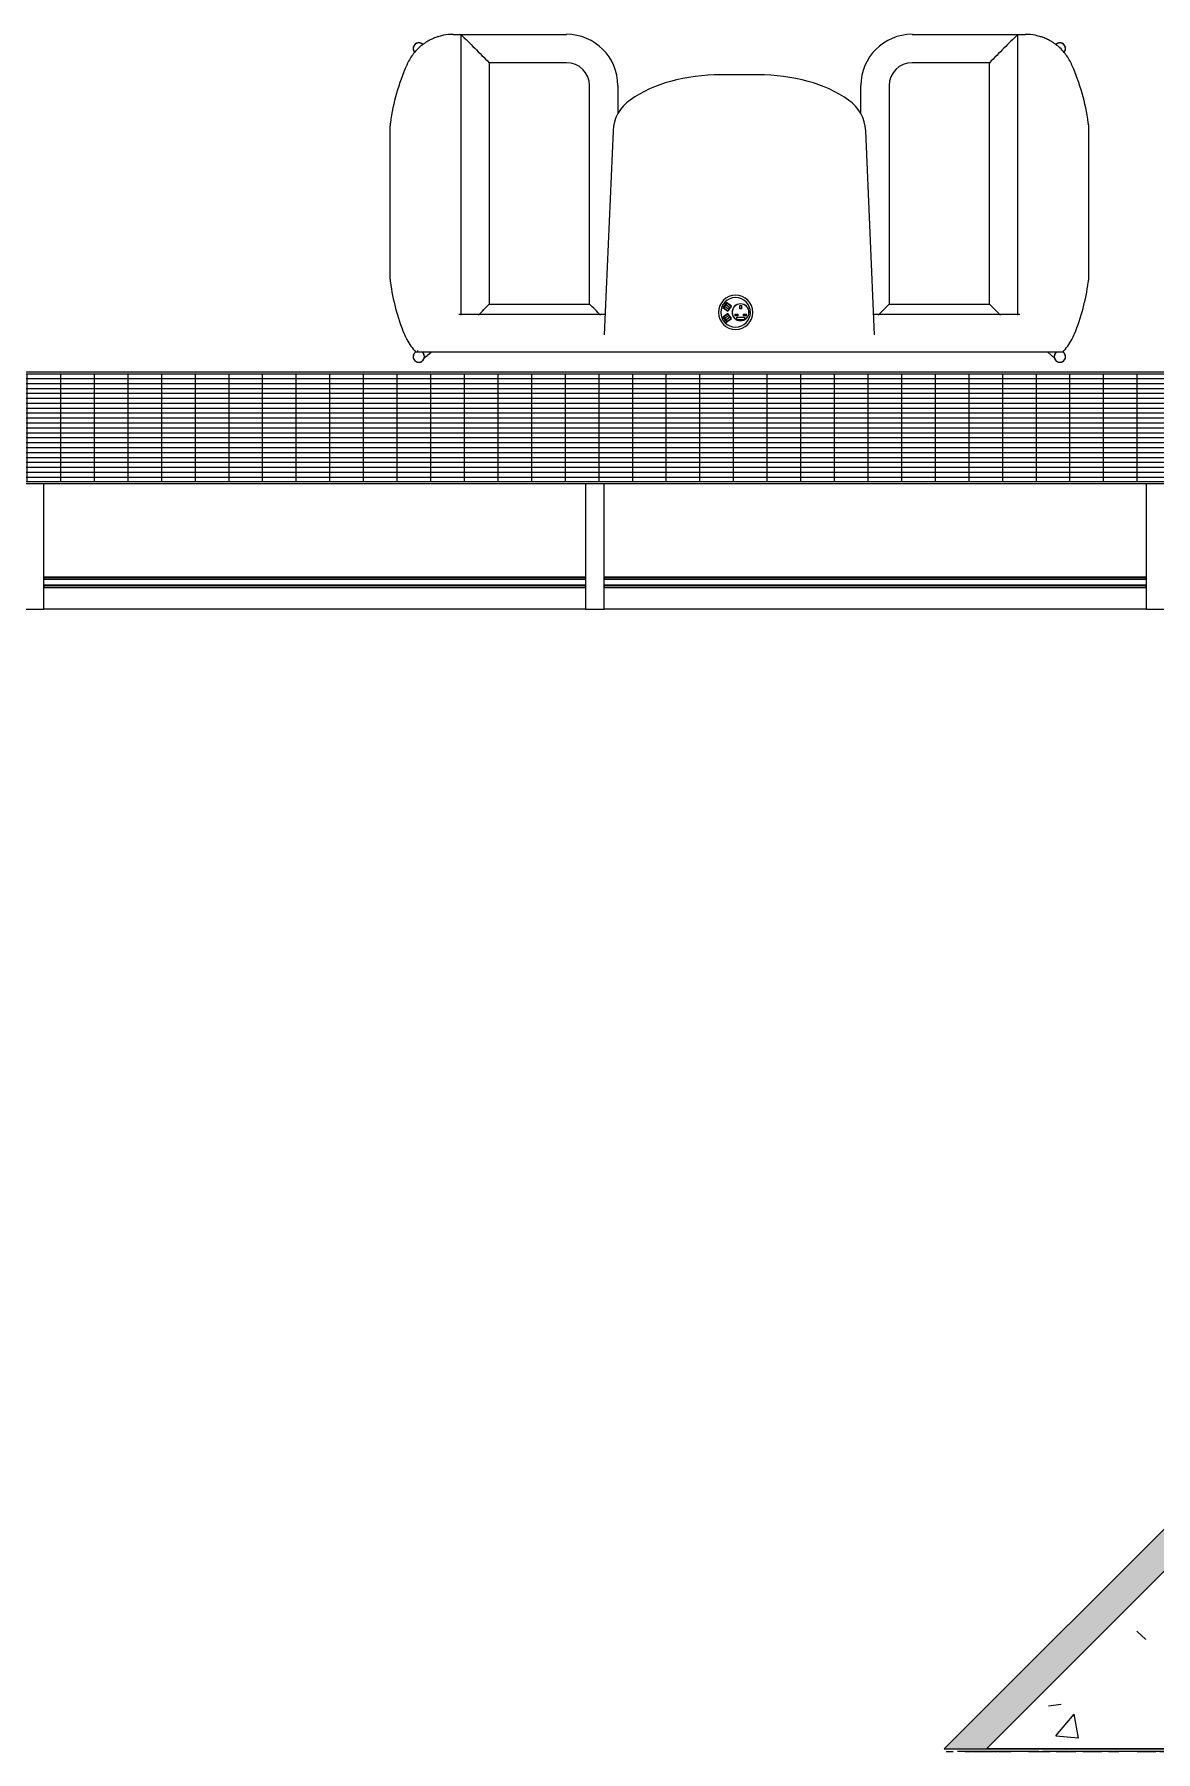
# Model space of a CAD drawing. Header units: millimetres. Extents: x 90978 to 295199, y -4084 to 97293.
# Drawn here: x 205051 to 208051, y 9016 to 13611 of the extents above; entities that cross this region are included whole.
import ezdxf

# ---------------------------------------------------------------- set-up
doc = ezdxf.new("R2010")
doc.units = ezdxf.units.MM
doc.header["$MEASUREMENT"] = 0
for name, color, linetype, lineweight in [('CSM-STL-XX-ZZ-M3-A-XXXX-00001_detached _19_04_21__rvt-1-Level 0$0$A-GENM', 7, 'CONTINUOUS', 9), ('CSM-STL-XX-ZZ-M3-A-XXXX-00001_detached _19_04_21__rvt-1-Level 0$0$A-GLAZ-CURT', 7, 'CONTINUOUS', 9), ('CSM-STL-XX-ZZ-M3-A-XXXX-00001_detached _19_04_21__rvt-1-Level 0$0$A-GLAZ-CWMG', 7, 'CONTINUOUS', 9), ('G-IMPT', 8, 'CONTINUOUS', 9), ('I-FURN', 8, 'CONTINUOUS', 9)]:
    doc.layers.add(name, color=color, linetype=linetype, lineweight=lineweight)

# ---------------------------------------------------------------- blocks, each defined once
blk = doc.blocks.new('CSM-STL-XX-ZZ-M3-A-XXXX-00001_detached _19_04_21__rvt-1-Level 0$0$FP_190-Level 0')
at = {"layer": 'CSM-STL-XX-ZZ-M3-A-XXXX-00001_detached _19_04_21__rvt-1-Level 0$0$A-GENM'}
for p, q in [((63384.4, 24082), (63403.4, 24082)), ((63422.2, 24082), (63414.5, 24082)), ((63451.6, 24082), (63417.8, 24082)), ((63434.5, 24082), (63443.8, 24082)), ((63445.4, 24082), (63454.7, 24082)), ((63468.2, 24082.1), (63448, 24082.1)), ((63456.7, 24082), (63465.8, 24082)), ((63496.4, 24082), (63463.5, 24082)), ((63465.8, 24082.1), (63489.1, 24082)), ((63468.4, 24082), (63477.4, 24082)), ((63480.4, 24082.1), (63489.3, 24082.1)), ((63513.5, 24082.1), (63482.3, 24082.1)), ((63485.9, 24082.1), (63497.7, 24082.1)), ((63490.8, 24082), (63500, 24082)), ((63492.8, 24082.1), (63501.6, 24082.1)), ((63527, 24082), (63493.4, 24082)), ((63501, 24082), (63510.1, 24082)), ((63540.5, 24082.1), (63508.5, 24082.1)), ((63511.6, 24082), (63520.5, 24082)), ((63548.5, 24082), (63515.4, 24082)), ((63522.5, 24082.1), (63531.3, 24082.1)), ((63529, 24082), (63553.6, 24082)), ((63530.4, 24082), (63554.7, 24082)), ((63533, 24082), (63556.9, 24082)), ((63533.8, 24082.1), (63542.5, 24082.1)), ((63534.1, 24082), (63557.8, 24082)), ((63535.2, 24082), (63558.7, 24082)), ((63569.9, 24082), (63537.2, 24082)), ((63583.8, 24082.1), (63552.7, 24082.1)), ((63591, 24082), (63558.8, 24082)), ((63611.9, 24082.1), (63580.2, 24082.1)), ((63632.7, 24082.1), (63601.4, 24082.1)), ((63605, 24082), (63629.2, 24082)), ((63608.1, 24082), (63631.4, 24082)), ((63609.8, 24082.1), (63632.8, 24082.1)), ((63613, 24082.1), (63635.5, 24082.1)), ((63620.2, 24082), (63629.2, 24082)), ((63628.1, 24082), (63637, 24082)), ((63636.5, 24082), (63645.2, 24082)), ((63675.7, 24082), (63642.5, 24082)), ((63645.2, 24082.1), (63653.8, 24082.1)), ((63654.2, 24082.1), (63662.7, 24082.1)), ((63711.3, 24082), (63677.4, 24082)), ((63678.5, 24082), (63703, 24082)), ((63678.7, 24082), (63703.3, 24082)), ((63678.9, 24082), (63703.8, 24082)), ((63680.8, 24082.1), (63703.6, 24082.1)), ((63714.5, 24082), (63682.3, 24082)), ((63694.9, 24082), (63703.8, 24082)), ((63701.3, 24082), (63710.2, 24082)), ((63708.2, 24082), (63716.9, 24082)), ((63715.4, 24082), (63723.9, 24082)), ((63748.9, 24082), (63715.9, 24082)), ((63752.7, 24082.1), (63721.3, 24082.1)), ((63722.9, 24082.1), (63731.4, 24082.1)), ((63757.8, 24082), (63724.2, 24082)), ((63750.1, 24082), (63773.3, 24082)), ((63750.1, 24082), (63773.5, 24082)), ((63750.2, 24082), (63773.7, 24082)), ((63750.9, 24082), (63774.9, 24082)), ((63751.7, 24082), (63776.1, 24082)), ((63785.7, 24082), (63753.7, 24082)), ((63794.2, 24082), (63761.6, 24082)), ((63770.4, 24082), (63779.2, 24082)), ((63775.4, 24082), (63784.1, 24082)), ((63780.7, 24082), (63789.3, 24082)), ((63786.4, 24082), (63794.9, 24082)), ((63821.9, 24082.1), (63790.7, 24082.1)), ((63792.5, 24082), (63800.9, 24082)), ((63831.3, 24082), (63798, 24082)), ((63829.9, 24082), (63798.2, 24082)), ((63799, 24082.1), (63800.5, 24082.1)), ((63819.2, 24082.1), (63841.9, 24082.1)), ((63819.7, 24082.1), (63842.7, 24082)), ((63822.2, 24082), (63846, 24082)), ((63865.8, 24082), (63833.3, 24082)), ((63887.6, 24082), (63854, 24082)), ((63899.5, 24082), (63868, 24082)), ((63904.1, 24082), (63871, 24082)), ((63920.4, 24082), (63887.8, 24082)), ((63895.7, 24082), (63919.9, 24082)), ((63897, 24082), (63921.3, 24082)), ((63898.4, 24082), (63922.9, 24082)), ((63903, 24082), (63927.9, 24082)), ((63936.6, 24082), (63904.4, 24082)), ((63952.5, 24082), (63920.8, 24082)), ((63925.9, 24082), (63934.5, 24082)), ((63928.3, 24082), (63936.8, 24082)), ((63931, 24082), (63939.4, 24082)), ((63934.2, 24082), (63942.4, 24082)), ((63968.3, 24082), (63937, 24082)), ((63937.6, 24082), (63945.7, 24082)), ((63983.9, 24082), (63953, 24082)), ((63956.2, 24082), (63979, 24082)), ((63957.3, 24082), (63980.3, 24082)), ((63958.5, 24082), (63981.7, 24082)), ((63962.6, 24082), (63986.2, 24082)), ((63965.6, 24082), (63989.6, 24082)), ((63974.6, 24082), (63999.4, 24082)), ((64018.2, 24082), (63984.6, 24082)), ((64002.4, 24082), (64011, 24082)), ((64003.3, 24082), (64011.7, 24082)), ((64004.6, 24082), (64012.9, 24082)), ((64006.2, 24082), (64014.4, 24082)), ((64008.2, 24082), (64016.2, 24082)), ((64047.4, 24082), (64014.7, 24082)), ((64030.5, 24082), (64054, 24082)), ((64075.9, 24082), (64044.1, 24082)), ((64052.3, 24082), (64077.4, 24082)), ((64053.8, 24082), (64062.2, 24082)), ((64053.9, 24082), (64062.2, 24082)), ((64054.5, 24082), (64062.6, 24082)), ((64054.9, 24082), (64080.1, 24082)), ((64055.3, 24082), (64063.4, 24082)), ((64056.6, 24082), (64064.5, 24082)), ((64090.7, 24082), (64057.3, 24082)), ((64103.7, 24082), (64072.8, 24082)), ((64117.9, 24082), (64085.4, 24082)), ((64133.3, 24082), (64100.2, 24082)), ((64104.1, 24082), (64127.8, 24082)), ((64106.5, 24082), (64130.4, 24082)), ((64109, 24082), (64133.1, 24082)), ((64144.4, 24082), (64112.8, 24082)), ((64116.9, 24082), (64141.5, 24082)), ((64122.5, 24082), (64147.4, 24082)), ((64159.3, 24082), (64127.2, 24082)), ((64184.7, 24082), (64153.4, 24082)), ((64165.4, 24082), (64188.6, 24082)), ((64170.6, 24082), (64194.2, 24082)), ((64204.1, 24082), (64171.3, 24082)), ((64174.7, 24082), (64182.4, 24082)), ((64175.7, 24082), (64183.5, 24082)), ((64177.1, 24082), (64185, 24082)), ((64178.8, 24082), (64186.9, 24082)), ((64180.9, 24082), (64189.1, 24082)), ((64185.2, 24082), (64209.6, 24082)), ((64228.2, 24082), (64196.3, 24082)), ((64251.4, 24082), (64217.8, 24082)), ((64251.6, 24082), (64220.5, 24082)), ((64262.9, 24082), (64229.8, 24082)), ((64230, 24082), (64253.1, 24082)), ((64274.3, 24082), (64241.6, 24082)), ((64246.1, 24082), (64253.7, 24082)), ((64248.6, 24082), (64256.3, 24082)), ((64251.4, 24082), (64259.3, 24082)), ((64285.4, 24082), (64253.2, 24082)), ((64254.6, 24082), (64262.6, 24082)), ((64258.2, 24082), (64266.3, 24082)), ((64262.9, 24082), (64287.6, 24082)), ((64296.4, 24082), (64264.6, 24082)), ((64266.6, 24082), (64291.5, 24082)), ((64270.4, 24082), (64295.4, 24082)), ((64307.1, 24082), (64275.8, 24082)), ((64317.7, 24082), (64286.9, 24082)), ((64303.5, 24082), (64326.9, 24082)), ((64307.1, 24082), (64330.6, 24082)), ((64310.7, 24082), (64334.4, 24082)), ((64318.3, 24082), (64325.9, 24082)), ((64321.9, 24082), (64346.1, 24082)), ((64322.2, 24082), (64329.9, 24082)), ((64326.6, 24082), (64334.4, 24082)), ((64329.8, 24082), (64354.3, 24082)), ((64331.3, 24082), (64339.2, 24082)), ((64336.3, 24082), (64344.4, 24082)), ((64350.7, 24082), (64376.1, 24082)), ((64393.3, 24082), (64360.2, 24082)), ((64369.4, 24082), (64390, 24082)), ((64412.2, 24082), (64379.9, 24082)), ((64386.9, 24082), (64410.9, 24082)), ((64430.3, 24082), (64399, 24082)), ((64463.2, 24082), (64430.2, 24082)), ((64480, 24082), (64448, 24082)), ((64485.4, 24082), (64451.8, 24082)), ((64458.6, 24082), (64465.9, 24082)), ((64464.6, 24082), (64489, 24082)), ((64496.2, 24082), (64465.1, 24082)), ((64465.2, 24082), (64472.6, 24082)), ((64501.8, 24082), (64469.2, 24082)), ((64469.4, 24082), (64494, 24082)), ((64472.1, 24082), (64479.6, 24082)), ((64474.3, 24082), (64499, 24082)), ((64479.4, 24082), (64487.1, 24082)), ((64517.5, 24082), (64485.8, 24082)), ((64487, 24082), (64494.8, 24082)), ((64489.4, 24082), (64514.6, 24082)), ((64499.9, 24082), (64525.4, 24082)), ((64532.5, 24082), (64501.7, 24082)), ((64512, 24082), (64526.8, 24082)), ((64518.1, 24082), (64541.9, 24082)), ((64555.6, 24082), (64522.2, 24082)), ((64528.2, 24082), (64552.4, 24082)), ((64531.8, 24082), (64539, 24082)), ((64570, 24082), (64537.6, 24082)), ((64539.9, 24082), (64547.2, 24082)), ((64548.3, 24082), (64555.7, 24082)), ((64583.7, 24082), (64552.2, 24082)), ((64554.7, 24082), (64579.7, 24082)), ((64557.1, 24082), (64564.6, 24082)), ((64596.7, 24082), (64566.1, 24082)), ((64566.2, 24082), (64573.9, 24082)), ((64575.3, 24082), (64582.4, 24082)), ((64579.7, 24082), (64603.4, 24082)), ((64584.1, 24082), (64591.3, 24082)), ((64593.2, 24082), (64600.6, 24082)), ((64602.7, 24082), (64610.2, 24082))]:
    blk.add_line(p, q, dxfattribs=at)

msp = doc.modelspace()

# ---------------------------------------------------------------- hatches: boundary and pattern name
at = {"layer": 'CSM-STL-XX-ZZ-M3-A-XXXX-00001_detached _19_04_21__rvt-1-Level 0$0$A-GENM'}
h = msp.add_hatch(dxfattribs=at)
h.set_pattern_fill('FP_27', color=256, style=0, pattern_type=2)
h.set_pattern_definition([(0, (214391.582, 12558.142), (0, 13.2), []), (90, (214391.58, 12558.14), (-90, 6e-15), [])])
h.paths.add_polyline_path([(230776.3, 12414.2), (230776.3, 12702.1), (198006.8, 12702.1), (198006.8, 12414.2), (229572.6, 12414.2)], flags=0)
h = msp.add_hatch(dxfattribs=at)
h.set_pattern_fill('FP_48', color=256, style=0, pattern_type=2)
h.set_pattern_definition([(44.922, (166480.914, -31925.9278), (287.56246103, 292.09503043), [33.505, -271.087, -1929.081]), (44.922, (166480.914, -31925.9278), (287.56246103, 292.09503043), [-304.592, 33.505, -271.087, -1624.489]), (44.922, (166480.914, -31925.9278), (287.56246103, 292.09503043), [-609.183, 33.505, -575.678, -1015.306]), (44.922, (166480.914, -31925.9278), (287.56246103, 292.09503043), [-1218.367, 33.505, -271.087, -710.714]), (44.922, (166480.914, -31925.9278), (287.56246103, 292.09503043), [-1522.959, 33.505, -169.556, -507.653]), (44.922, (166480.914, -31925.9278), (287.56246103, 292.09503043), [-1726.02, 33.505, -474.148]), (220.998, (166588.751, -31815.729), (-206.0427773, -189.7265587), [15.717, -127.164, -904.915]), (220.998, (166588.751, -31815.729), (-206.0427773, -189.7265587), [-142.881, 15.717, -127.164, -762.034]), (220.998, (166588.751, -31815.729), (-206.0427773, -189.7265587), [-285.763, 15.717, -270.046, -476.271]), (220.998, (166588.751, -31815.729), (-206.0427773, -189.7265587), [-571.525, 15.717, -127.164, -333.39]), (220.998, (166588.751, -31815.729), (-206.0427773, -189.7265587), [-714.407, 15.717, -79.537, -238.136]), (220.998, (166588.751, -31815.729), (-206.0427773, -189.7265587), [-809.661, 15.717, -222.419]), (228.374, (166624.697, -31769.254), (-81.5229082, -102.36586), [17.857, -144.482, -1028.152]), (228.374, (166624.697, -31769.254), (-81.5229082, -102.36586), [-162.34, 17.857, -144.482, -865.813]), (228.374, (166624.697, -31769.254), (-81.5229082, -102.36586), [-324.68, 17.857, -306.822, -541.133]), (228.374, (166624.697, -31769.254), (-81.5229082, -102.36586), [-649.359, 17.857, -144.482, -378.793]), (228.374, (166624.697, -31769.254), (-81.5229082, -102.36586), [-811.699, 17.857, -90.369, -270.566]), (228.374, (166624.697, -31769.254), (-81.5229082, -102.36586), [-919.926, 17.857, -252.709])])
h.paths.add_polyline_path([(207485.3, 9023.1), (207598, 9023.2), (208717.8, 10143), (208717.8, 10255.6)], flags=0)
h = msp.add_hatch(dxfattribs=at)
h.set_pattern_fill('FP_28', color=256, style=0, pattern_type=2)
h.set_pattern_definition([(50, (147271.8, -12716.8), (728.7365, -63.756), [76.2, -838.2]), (355, (147271.8, -12716.8), (-140.972, 764.228), [60.96, -670.56]), (100.451, (147332.5, -12722.1), (587.77, 700.467), [64.76, -712.36]), (46.184, (147271.8, -12513.6), (1084.316, -168.171), [114.3, -1257.3]), (96.636, (147362.1, -12527.6), (949.61, 989.71), [97.14, -1068.54]), (351.184, (147271.8, -12513.6), (949.62, 989.701), [91.44, -1005.84]), (21, (147373.4, -12564.4), (606.458, -409.0606), [76.2, -838.2]), (326, (147373.4, -12564.4), (247.208, 736.753), [60.96, -670.56]), (71.451, (147423.9, -12598.5), (853.668, 327.6855), [64.76, -712.36]), (37.5, (147271.8, -12716.8), (12.3547, 338.2201), [33.528, -628.904, 33.528, -647.192, -673.1]), (37.5, (147271.8, -12716.8), (12.3547, 338.2201), [-1343.152, 33.528, -639.572]), (7.5, (147271.8, -12716.8), (267.2789, 400.7221), [33.528, -354.584, 33.528, -613.664, -256.54]), (7.5, (147271.8, -12716.8), (267.2789, 400.7221), [-1035.304, 33.528, -223.012]), (327.5, (147045.22, -12716.8), (542.3633, -22.9153), [33.528, -220.472, 33.528, -758.952, -1051.56]), (327.5, (147045.22, -12716.8), (542.3633, -22.9153), [-1046.48, 33.528, -1018.032]), (317.5, (146943.6, -12716.8), (592.517, 101.707), [33.528, -296.672, 33.528, -492.76, -746.76]), (317.5, (146943.6, -12716.8), (592.517, 101.707), [-856.488, 33.528, -713.232])])
h.paths.add_polyline_path([(209837.7, 9023.1), (208717.8, 10143), (207598, 9023.2), (209588.9, 9023.1)], flags=0)
at = {"layer": 'CSM-STL-XX-ZZ-M3-A-XXXX-00001_detached _19_04_21__rvt-1-Level 0$0$A-GLAZ-CURT'}
h = msp.add_hatch(color=256, dxfattribs=at)
h.paths.add_polyline_path([(206525.8, 12152.7), (206525.8, 12158.7), (205075.8, 12158.7), (205075.8, 12152.7), (205758.5, 12152.7)], flags=0)
h.paths.add_polyline_path([(206525.8, 12130.7), (206525.8, 12136.7), (205075.8, 12136.7), (205075.8, 12130.7), (205758.5, 12130.7)], flags=0)
h = msp.add_hatch(color=256, dxfattribs=at)
h.paths.add_polyline_path([(208025.8, 12152.7), (208025.8, 12158.7), (206575.8, 12158.7), (206575.8, 12152.7), (207258.5, 12152.7)], flags=0)
h.paths.add_polyline_path([(208025.8, 12130.7), (208025.8, 12136.7), (206575.8, 12136.7), (206575.8, 12130.7), (207258.5, 12130.7)], flags=0)

# ---------------------------------------------------------------- linework, layer by layer
at = {"layer": 'CSM-STL-XX-ZZ-M3-A-XXXX-00001_detached _19_04_21__rvt-1-Level 0$0$A-GENM'}
for p, q in [((198000.8, 12708.1), (230782.3, 12708.1)), ((230776.3, 12702.1), (198006.8, 12702.1)), ((198006.8, 12414.2), (230776.3, 12414.2)), ((207485.3, 9023.1), (208717.8, 10255.6)), ((207485.3, 9023.1), (207598, 9023.2))]:
    msp.add_line(p, q, dxfattribs=at)
at = {"layer": 'CSM-STL-XX-ZZ-M3-A-XXXX-00001_detached _19_04_21__rvt-1-Level 0$0$A-GENM', "lineweight": 30}
msp.add_line((208717.8, 10143), (207598, 9023.2), dxfattribs=at)
at = {"layer": 'CSM-STL-XX-ZZ-M3-A-XXXX-00001_detached _19_04_21__rvt-1-Level 0$0$A-GENM', "lineweight": 30, "flags": 128}
msp.add_lwpolyline([(207598, 9023.2), (207846.8, 9023.2), (208095.7, 9023.2), (208344.6, 9023.2), (208593.4, 9023.1), (208842.3, 9023.1), (209091.1, 9023.1), (209340, 9023.1), (209588.9, 9023.1), (209837.7, 9023.1)], dxfattribs=at)
at = {"layer": 'CSM-STL-XX-ZZ-M3-A-XXXX-00001_detached _19_04_21__rvt-1-Level 0$0$A-GLAZ-CURT', "lineweight": 30}
for p, q in [((206525.8, 12158.7), (205075.8, 12158.7)), ((205075.8, 12158.7), (205075.8, 12152.7)), ((205075.8, 12152.7), (206525.8, 12152.7)), ((206525.8, 12136.7), (205075.8, 12136.7)), ((205075.8, 12136.7), (205075.8, 12130.7)), ((206525.8, 12152.7), (206525.8, 12158.7)), ((206525.8, 12130.7), (206525.8, 12136.7)), ((208025.8, 12158.7), (206575.8, 12158.7)), ((206575.8, 12158.7), (206575.8, 12152.7)), ((206575.8, 12152.7), (208025.8, 12152.7)), ((208025.8, 12136.7), (206575.8, 12136.7)), ((206575.8, 12136.7), (206575.8, 12130.7)), ((208025.8, 12152.7), (208025.8, 12158.7)), ((208025.8, 12130.7), (208025.8, 12136.7)), ((205075.8, 12130.7), (206525.8, 12130.7)), ((206575.8, 12130.7), (208025.8, 12130.7))]:
    msp.add_line(p, q, dxfattribs=at)
at = {"layer": 'CSM-STL-XX-ZZ-M3-A-XXXX-00001_detached _19_04_21__rvt-1-Level 0$0$A-GLAZ-CWMG', "lineweight": 20, "extrusion": (0, 0, -1)}
for p, q in [((205075.8, 12408.2), (205025.8, 12408.2)), ((205075.8, 12073.2), (205075.8, 12408.2)), ((206575.8, 12408.2), (206525.8, 12408.2)), ((206525.8, 12408.2), (206525.8, 12073.2)), ((206575.8, 12073.2), (206575.8, 12408.2)), ((208075.8, 12408.2), (208025.8, 12408.2)), ((208025.8, 12408.2), (208025.8, 12073.2)), ((205025.8, 12073.2), (205075.8, 12073.2)), ((206525.8, 12073.2), (206575.8, 12073.2)), ((208025.8, 12073.2), (208075.8, 12073.2))]:
    msp.add_line(p, q, dxfattribs=at)
at = {"layer": 'CSM-STL-XX-ZZ-M3-A-XXXX-00001_detached _19_04_21__rvt-1-Level 0$0$A-GLAZ-CWMG'}
for p, q in [((206525.8, 12408.2), (205075.8, 12408.2)), ((208025.8, 12408.2), (206575.8, 12408.2)), ((206525.8, 12073.2), (205075.8, 12073.2)), ((208025.8, 12073.2), (206575.8, 12073.2))]:
    msp.add_line(p, q, dxfattribs=at)
at = {"layer": 'G-IMPT'}
for p, q in [((206903.1, 12893.4), (206893.1, 12880.3)), ((206894.5, 12880.5), (206893.1, 12880.3)), ((206893.1, 12880.3), (206906.2, 12870.2)), ((206903.3, 12892), (206894.5, 12880.5)), ((206894.5, 12880.5), (206906, 12871.6)), ((206896.7, 12882.4), (206899.5, 12886.1)), ((206897.5, 12883.2), (206901.2, 12887.9)), ((206907.8, 12875.3), (206897.5, 12883.2)), ((206901.2, 12887.9), (206911.5, 12880)), ((206916.3, 12883.4), (206903.1, 12893.4)), ((206903.1, 12893.4), (206903.3, 12892)), ((206914.9, 12883.2), (206903.3, 12892)), ((206914.9, 12883.2), (206906, 12871.6)), ((206906, 12871.6), (206906.2, 12870.2)), ((206906.2, 12870.2), (206916.3, 12883.4)), ((206909.9, 12877.6), (206907.4, 12874.3)), ((206911.5, 12880), (206907.8, 12875.3)), ((206916.3, 12883.4), (206914.9, 12883.2)), ((206938.1, 12885.4), (206942.6, 12885.4)), ((206938.1, 12876.9), (206938.1, 12885.4)), ((206938.1, 12885.4), (206938.2, 12885.2)), ((206938.2, 12877), (206938.1, 12876.9)), ((206942.6, 12876.9), (206938.1, 12876.9)), ((206938.2, 12885.2), (206942.5, 12885.2)), ((206938.2, 12877), (206938.2, 12885.2)), ((206938.2, 12885.2), (206942.5, 12885.2)), ((206938.2, 12877), (206938.2, 12885.2)), ((206942.5, 12877), (206938.2, 12877)), ((206942.5, 12877), (206938.2, 12877)), ((206942.6, 12885.4), (206942.5, 12885.2)), ((206942.5, 12885.2), (206942.5, 12877)), ((206942.5, 12885.2), (206942.5, 12877)), ((206942.6, 12876.9), (206942.5, 12877)), ((206942.6, 12885.4), (206942.6, 12876.9)), ((206906.2, 12864), (206893.1, 12854)), ((206893.1, 12854), (206894.5, 12853.8)), ((206893.1, 12854), (206903.1, 12840.8)), ((206906, 12862.6), (206894.5, 12853.8)), ((206894.5, 12853.8), (206903.3, 12842.2)), ((206899.5, 12848.1), (206896.7, 12851.8)), ((206897.5, 12851.1), (206907.8, 12859)), ((206901.2, 12846.3), (206897.5, 12851.1)), ((206911.5, 12854.2), (206901.2, 12846.3)), ((206903.1, 12840.8), (206916.3, 12850.9)), ((206903.3, 12842.2), (206903.1, 12840.8)), ((206903.3, 12842.2), (206914.9, 12851.1)), ((206906.2, 12864), (206906, 12862.6)), ((206906, 12862.6), (206914.9, 12851.1)), ((206916.3, 12850.9), (206906.2, 12864)), ((206907.4, 12859.9), (206909.9, 12856.6)), ((206907.8, 12859), (206911.5, 12854.2)), ((206914.9, 12851.1), (206916.3, 12850.9)), ((206925.8, 12862), (206932.8, 12862)), ((206925.8, 12857.5), (206925.8, 12862)), ((206925.8, 12862), (206925.9, 12861.9)), ((206925.9, 12857.6), (206925.8, 12857.5)), ((206932.8, 12857.5), (206925.8, 12857.5)), ((206925.9, 12861.9), (206932.6, 12861.9)), ((206925.9, 12857.6), (206925.9, 12861.9)), ((206925.9, 12861.9), (206932.6, 12861.9)), ((206925.9, 12857.6), (206925.9, 12861.9)), ((206932.6, 12857.6), (206925.9, 12857.6)), ((206932.6, 12857.6), (206925.9, 12857.6)), ((206929.9, 12854.5), (206950.7, 12854.5)), ((206929.9, 12849.1), (206929.9, 12854.5)), ((206929.9, 12854.5), (206930.2, 12854.3)), ((206930.2, 12849.3), (206929.9, 12849.1)), ((206930.2, 12854.3), (206950.5, 12854.3)), ((206930.2, 12849.3), (206930.2, 12854.3)), ((206932.8, 12862), (206932.6, 12861.9)), ((206932.6, 12861.9), (206932.6, 12857.6)), ((206932.6, 12861.9), (206932.6, 12857.6)), ((206932.8, 12857.5), (206932.6, 12857.6)), ((206932.8, 12862), (206932.8, 12857.5)), ((206947.9, 12862), (206954.9, 12862)), ((206947.9, 12857.5), (206947.9, 12862)), ((206947.9, 12862), (206948, 12861.9)), ((206948, 12857.6), (206947.9, 12857.5)), ((206954.9, 12857.5), (206947.9, 12857.5)), ((206948, 12861.9), (206954.8, 12861.9)), ((206948, 12857.6), (206948, 12861.9)), ((206948, 12861.9), (206954.8, 12861.9)), ((206948, 12857.6), (206948, 12861.9)), ((206954.8, 12857.6), (206948, 12857.6)), ((206954.8, 12857.6), (206948, 12857.6)), ((206950.5, 12854.3), (206950.7, 12854.5)), ((206950.5, 12854.3), (206950.5, 12849.3)), ((206950.5, 12849.3), (206950.7, 12849.1)), ((206950.7, 12854.5), (206950.7, 12849.1)), ((206954.9, 12862), (206954.8, 12861.9)), ((206954.8, 12861.9), (206954.8, 12857.6)), ((206954.8, 12861.9), (206954.8, 12857.6)), ((206954.9, 12857.5), (206954.8, 12857.6)), ((206954.9, 12862), (206954.9, 12857.5))]:
    msp.add_line(p, q, dxfattribs=at)
for centre, radius, start, end in [((206927, 12867.1), 46, 0, 180), ((206927, 12867.1), 39.6, 0, 180), ((206940.3, 12867.2), 22.7, 0, 180), ((206940.3, 12867.2), 22.7, 180, 0), ((206940.3, 12867.2), 22.4, 0, 180), ((206940.3, 12867.2), 22.4, 180, 0), ((206927, 12867.1), 46, 180, 0), ((206927, 12867.1), 39.6, 180, 0), ((206940.3, 12892.9), 45, 256.686, 283.314), ((206940.3, 12892.9), 44.8, 256.8963, 283.1037)]:
    msp.add_arc(centre, radius, start, end, dxfattribs=at)
at = {"layer": 'I-FURN'}
for p, q in [((206158.3, 13610.4), (206145.1, 13608.4)), ((206171.6, 13611), (206158.3, 13610.4)), ((206171.6, 13611), (206192.1, 13611)), ((206192.1, 13611), (206192.1, 12859.9)), ((206192.1, 13611), (206312.1, 13611)), ((206312.1, 13611), (206474.8, 13611)), ((207399.3, 13611), (207682, 13611)), ((207682, 13611), (207702.5, 13611)), ((207682, 12859.7), (207682, 13611)), ((207715.8, 13610.4), (207702.5, 13611)), ((207728.9, 13608.4), (207715.8, 13610.4)), ((206064.5, 13574.7), (206064.4, 13574.1)), ((206064.4, 13574.1), (206064.4, 13573.5)), ((206064.4, 13573.5), (206064.4, 13573.2)), ((206064.4, 13573.2), (206064.4, 13572.6)), ((206064.4, 13572.6), (206064.5, 13572)), ((206064.6, 13575.3), (206064.5, 13574.7)), ((206064.5, 13572), (206064.5, 13571.4)), ((206064.5, 13571.4), (206064.6, 13570.8)), ((206064.7, 13575.9), (206064.6, 13575.3)), ((206064.6, 13570.8), (206064.7, 13570.2)), ((206064.8, 13576.5), (206064.7, 13575.9)), ((206064.7, 13570.2), (206064.9, 13569.6)), ((206064.9, 13577), (206064.8, 13576.5)), ((206065.1, 13577.6), (206064.9, 13577)), ((206064.9, 13569.6), (206065, 13569)), ((206065, 13569), (206065.2, 13568.4)), ((206065.3, 13578.2), (206065.1, 13577.6)), ((206065.2, 13568.4), (206065.4, 13567.9)), ((206065.5, 13578.8), (206065.3, 13578.2)), ((206065.4, 13567.9), (206065.6, 13567.3)), ((206065.7, 13579.3), (206065.5, 13578.8)), ((206065.6, 13567.3), (206065.8, 13566.8)), ((206066, 13579.8), (206065.7, 13579.3)), ((206065.8, 13566.8), (206066.1, 13566.2)), ((206066.3, 13580.4), (206066, 13579.8)), ((206066.1, 13566.2), (206066.4, 13565.7)), ((206066.6, 13580.9), (206066.3, 13580.4)), ((206066.4, 13565.7), (206066.7, 13565.2)), ((206066.9, 13581.4), (206066.6, 13580.9)), ((206066.7, 13565.2), (206067, 13564.7)), ((206067.2, 13581.9), (206066.9, 13581.4)), ((206067, 13564.7), (206067.4, 13564.2)), ((206067.6, 13582.4), (206067.2, 13581.9)), ((206067.4, 13564.2), (206067.8, 13563.7)), ((206068, 13582.8), (206067.6, 13582.4)), ((206067.8, 13563.7), (206068.1, 13563.3)), ((206068.4, 13583.3), (206068, 13582.8)), ((206068.1, 13563.3), (206068.5, 13562.8)), ((206068.8, 13583.7), (206068.4, 13583.3)), ((206069.2, 13584.2), (206068.8, 13583.7)), ((206069.7, 13584.6), (206069.2, 13584.2)), ((206070.1, 13584.9), (206069.7, 13584.6)), ((206070.6, 13585.3), (206070.1, 13584.9)), ((206071.1, 13585.6), (206070.6, 13585.3)), ((206071.6, 13586), (206071.1, 13585.6)), ((206072.1, 13586.3), (206071.6, 13586)), ((206072.6, 13586.5), (206072.1, 13586.3)), ((206073.2, 13586.8), (206072.6, 13586.5)), ((206073.7, 13587), (206073.2, 13586.8)), ((206074.3, 13587.3), (206073.7, 13587)), ((206074.9, 13587.5), (206074.3, 13587.3)), ((206075.4, 13587.6), (206074.9, 13587.5)), ((206076, 13587.8), (206075.4, 13587.6)), ((206076.6, 13587.9), (206076, 13587.8)), ((206077.2, 13588), (206076.6, 13587.9)), ((206077.8, 13588.1), (206077.2, 13588)), ((206078.4, 13588.1), (206077.8, 13588.1)), ((206079, 13588.2), (206078.4, 13588.1)), ((206079.6, 13588.2), (206079, 13588.2)), ((206080.2, 13588.1), (206079.6, 13588.2)), ((206080.8, 13588.1), (206080.2, 13588.1)), ((206081.4, 13588), (206080.8, 13588.1)), ((206082, 13588), (206081.4, 13588)), ((206082.6, 13587.8), (206082, 13588)), ((206083.1, 13587.7), (206082.6, 13587.8)), ((206083.7, 13587.5), (206083.1, 13587.7)), ((206084.3, 13587.4), (206083.7, 13587.5)), ((206084.9, 13587.1), (206084.3, 13587.4)), ((206085.4, 13586.9), (206084.9, 13587.1)), ((206086, 13586.7), (206085.4, 13586.9)), ((206086.5, 13586.4), (206086, 13586.7)), ((206087, 13586.1), (206086.5, 13586.4)), ((206087.5, 13585.8), (206087, 13586.1)), ((206088, 13585.5), (206087.5, 13585.8)), ((206088.5, 13585.1), (206088, 13585.5)), ((206089, 13584.7), (206088.5, 13585.1)), ((206089.4, 13584.3), (206089, 13584.7)), ((206089.9, 13583.9), (206089.4, 13584.3)), ((206090.3, 13583.5), (206089.9, 13583.9)), ((207784.4, 13584.2), (207784, 13583.7)), ((207784.9, 13584.6), (207784.4, 13584.2)), ((207785.3, 13584.9), (207784.9, 13584.6)), ((207785.8, 13585.3), (207785.3, 13584.9)), ((207786.3, 13585.6), (207785.8, 13585.3)), ((207786.8, 13586), (207786.3, 13585.6)), ((207787.3, 13586.3), (207786.8, 13586)), ((207787.9, 13586.5), (207787.3, 13586.3)), ((207788.4, 13586.8), (207787.9, 13586.5)), ((207789, 13587), (207788.4, 13586.8)), ((207789.5, 13587.3), (207789, 13587)), ((207790.1, 13587.5), (207789.5, 13587.3)), ((207790.7, 13587.6), (207790.1, 13587.5)), ((207791.2, 13587.8), (207790.7, 13587.6)), ((207791.8, 13587.9), (207791.2, 13587.8)), ((207792.4, 13588), (207791.8, 13587.9)), ((207793, 13588.1), (207792.4, 13588)), ((207793.6, 13588.1), (207793, 13588.1)), ((207794.2, 13588.2), (207793.6, 13588.1)), ((207794.8, 13588.2), (207794.2, 13588.2)), ((207795.4, 13588.1), (207794.8, 13588.2)), ((207796, 13588.1), (207795.4, 13588.1)), ((207796.6, 13588), (207796, 13588.1)), ((207797.2, 13588), (207796.6, 13588)), ((207797.8, 13587.8), (207797.2, 13588)), ((207798.4, 13587.7), (207797.8, 13587.8)), ((207798.9, 13587.5), (207798.4, 13587.7)), ((207799.5, 13587.4), (207798.9, 13587.5)), ((207800.1, 13587.1), (207799.5, 13587.4)), ((207800.6, 13586.9), (207800.1, 13587.1)), ((207801.2, 13586.7), (207800.6, 13586.9)), ((207801.7, 13586.4), (207801.2, 13586.7)), ((207802.2, 13586.1), (207801.7, 13586.4)), ((207802.7, 13585.8), (207802.2, 13586.1)), ((207803.2, 13585.5), (207802.7, 13585.8)), ((207803.7, 13585.1), (207803.2, 13585.5)), ((207804.2, 13584.7), (207803.7, 13585.1)), ((207804.7, 13584.3), (207804.2, 13584.7)), ((207805.1, 13583.9), (207804.7, 13584.3)), ((207805.5, 13583.5), (207805.1, 13583.9)), ((207805.9, 13583.1), (207805.5, 13583.5)), ((207805.7, 13563), (207806.1, 13563.5)), ((207806.3, 13582.6), (207805.9, 13583.1)), ((207806.1, 13563.5), (207806.5, 13564)), ((207806.7, 13582.1), (207806.3, 13582.6)), ((207806.5, 13564), (207806.8, 13564.4)), ((207807, 13581.6), (207806.7, 13582.1)), ((207806.8, 13564.4), (207807.2, 13564.9)), ((207807.4, 13581.1), (207807, 13581.6)), ((207807.2, 13564.9), (207807.5, 13565.4)), ((207807.7, 13580.6), (207807.4, 13581.1)), ((207807.5, 13565.4), (207807.8, 13566)), ((207807.9, 13580.1), (207807.7, 13580.6)), ((207807.8, 13566), (207808.1, 13566.5)), ((207808.2, 13579.6), (207807.9, 13580.1)), ((207808.1, 13566.5), (207808.3, 13567)), ((207808.5, 13579), (207808.2, 13579.6)), ((207808.3, 13567), (207808.6, 13567.6)), ((207808.7, 13578.5), (207808.5, 13579)), ((207808.6, 13567.6), (207808.8, 13568.1)), ((207808.9, 13577.9), (207808.7, 13578.5)), ((207808.8, 13568.1), (207809, 13568.7)), ((207809.1, 13577.3), (207808.9, 13577.9)), ((207809, 13568.7), (207809.1, 13569.3)), ((207809.2, 13576.7), (207809.1, 13577.3)), ((207809.1, 13569.3), (207809.3, 13569.9)), ((207809.3, 13576.1), (207809.2, 13576.7)), ((207809.5, 13575.6), (207809.3, 13576.1)), ((207809.3, 13569.9), (207809.4, 13570.5)), ((207809.4, 13570.5), (207809.5, 13571.1)), ((207809.5, 13575), (207809.5, 13575.6)), ((207809.6, 13574.4), (207809.5, 13575)), ((207809.5, 13571.1), (207809.6, 13571.6)), ((207809.6, 13573.8), (207809.6, 13574.4)), ((207809.6, 13573.2), (207809.6, 13573.8)), ((207809.6, 13572.8), (207809.6, 13573.2)), ((207809.6, 13572.2), (207809.6, 13572.8)), ((207809.6, 13571.6), (207809.6, 13572.2)), ((206474.8, 13535.1), (206267.9, 13535.1)), ((206267.9, 13535.1), (206267.9, 12889.1)), ((207606.1, 13535.1), (207399.3, 13535.1)), ((207606.1, 12889.1), (207606.1, 13535.1)), ((206536.2, 12889.1), (206536.2, 13473.8)), ((206612.1, 13473.8), (206612.1, 13399.1)), ((206987.9, 13502.7), (206886.1, 13502.7)), ((207262, 13399.1), (207262, 13473.8)), ((207337.9, 13473.8), (207337.9, 12889.1)), ((206002.1, 13364.3), (206002.1, 12957.8)), ((206599, 13352.8), (206575.2, 12806.8)), ((207298.9, 12806.8), (207275, 13352.8)), ((207872, 12957.8), (207872, 13364.3)), ((206267.9, 12889.1), (206536.2, 12889.1)), ((207337.9, 12889.1), (207606.1, 12889.1)), ((206577.6, 12861), (206186.1, 12861)), ((207687.9, 12861), (207296.5, 12861)), ((206064.5, 12750), (206064.4, 12749.4)), ((206064.4, 12749.4), (206064.4, 12748.8)), ((206064.4, 12748.8), (206064.4, 12748.5)), ((206064.4, 12748.5), (206064.4, 12747.9)), ((206064.4, 12747.9), (206064.5, 12747.3)), ((206064.6, 12750.6), (206064.5, 12750)), ((206064.5, 12747.3), (206064.5, 12746.7)), ((206064.5, 12746.7), (206064.6, 12746.1)), ((206064.7, 12751.2), (206064.6, 12750.6)), ((206064.6, 12746.1), (206064.7, 12745.5)), ((206064.8, 12751.8), (206064.7, 12751.2)), ((206064.7, 12745.5), (206064.9, 12744.9)), ((206064.9, 12752.4), (206064.8, 12751.8)), ((206065.1, 12753), (206064.9, 12752.4)), ((206064.9, 12744.9), (206065, 12744.4)), ((206065, 12744.4), (206065.2, 12743.8)), ((206065.3, 12753.5), (206065.1, 12753)), ((206065.2, 12743.8), (206065.4, 12743.2)), ((206065.5, 12754.1), (206065.3, 12753.5)), ((206065.4, 12743.2), (206065.6, 12742.7)), ((206065.7, 12754.7), (206065.5, 12754.1)), ((206065.6, 12742.7), (206065.8, 12742.1)), ((206066, 12755.2), (206065.7, 12754.7)), ((206065.8, 12742.1), (206066.1, 12741.6)), ((206066.3, 12755.7), (206066, 12755.2)), ((206066.1, 12741.6), (206066.4, 12741.1)), ((206066.6, 12756.2), (206066.3, 12755.7)), ((206066.4, 12741.1), (206066.7, 12740.5)), ((206066.9, 12756.8), (206066.6, 12756.2)), ((206066.7, 12740.5), (206067, 12740)), ((206067.2, 12757.2), (206066.9, 12756.8)), ((206067, 12740), (206067.4, 12739.6)), ((206067.6, 12757.7), (206067.2, 12757.2)), ((206067.4, 12739.6), (206067.8, 12739.1)), ((206068, 12758.2), (206067.6, 12757.7)), ((206067.8, 12739.1), (206068.1, 12738.6)), ((206068.4, 12758.6), (206068, 12758.2)), ((206068.1, 12738.6), (206068.5, 12738.2)), ((206068.8, 12759.1), (206068.4, 12758.6)), ((206068.5, 12738.2), (206069, 12737.8)), ((206069.2, 12759.5), (206068.8, 12759.1)), ((206069, 12737.8), (206069.4, 12737.3)), ((206069.7, 12759.9), (206069.2, 12759.5)), ((206069.4, 12737.3), (206069.9, 12737)), ((206070.1, 12760.3), (206069.7, 12759.9)), ((206069.9, 12737), (206070.3, 12736.6)), ((206070.6, 12760.6), (206070.1, 12760.3)), ((206070.3, 12736.6), (206070.8, 12736.2)), ((206071.1, 12761), (206070.6, 12760.6)), ((206070.8, 12736.2), (206071.3, 12735.9)), ((206071.3, 12735.9), (206071.8, 12735.6)), ((206077.2, 12761), (206071.4, 12761)), ((206071.8, 12735.6), (206072.4, 12735.3)), ((206072.4, 12735.3), (206072.9, 12735)), ((206072.9, 12735), (206073.4, 12734.8)), ((206073.4, 12734.8), (206074, 12734.5)), ((206074, 12734.5), (206074.5, 12734.3)), ((206074.5, 12734.3), (206075.1, 12734.1)), ((206075.1, 12734.1), (206075.7, 12734)), ((206075.7, 12734), (206076.3, 12733.8)), ((206076.3, 12733.8), (206076.9, 12733.7)), ((206076.9, 12733.7), (206077.5, 12733.6)), ((206077, 12761), (206077, 12765.1)), ((207802.6, 12761), (206077, 12761)), ((206077.5, 12733.6), (206078.1, 12733.6)), ((206078.1, 12733.6), (206078.7, 12733.5)), ((206078.7, 12733.5), (206079.3, 12733.5)), ((206079.3, 12733.5), (206079.9, 12733.5)), ((206079.9, 12733.5), (206080.5, 12733.6)), ((206080.5, 12733.6), (206081.1, 12733.6)), ((206081.1, 12733.6), (206081.6, 12733.7)), ((206081.6, 12733.7), (206082.2, 12733.8)), ((206082.2, 12733.8), (206082.8, 12733.9)), ((206082.8, 12733.9), (206083.4, 12734.1)), ((206083.4, 12734.1), (206084, 12734.2)), ((206084, 12734.2), (206084.6, 12734.4)), ((206084.6, 12734.4), (206085.1, 12734.6)), ((206085.1, 12734.6), (206085.7, 12734.9)), ((206085.7, 12734.9), (206086.2, 12735.1)), ((206086.2, 12735.1), (206086.7, 12735.4)), ((206086.7, 12735.4), (206087.3, 12735.7)), ((206087.3, 12735.7), (206087.8, 12736)), ((206088, 12760.8), (206087.5, 12761.1)), ((206087.8, 12736), (206088.2, 12736.4)), ((206088.5, 12760.4), (206088, 12760.8)), ((206088.2, 12736.4), (206088.7, 12736.7)), ((206089, 12760.1), (206088.5, 12760.4)), ((206088.7, 12736.7), (206089.2, 12737.1)), ((206089.4, 12759.7), (206089, 12760.1)), ((206089.2, 12737.1), (206089.6, 12737.5)), ((206089.9, 12759.3), (206089.4, 12759.7)), ((206089.6, 12737.5), (206090.1, 12737.9)), ((206090.3, 12758.8), (206089.9, 12759.3)), ((206090.1, 12737.9), (206090.5, 12738.4)), ((206090.7, 12758.4), (206090.3, 12758.8)), ((206090.5, 12738.4), (206090.9, 12738.8)), ((206091.1, 12757.9), (206090.7, 12758.4)), ((206090.9, 12738.8), (206091.3, 12739.3)), ((206091.5, 12757.5), (206091.1, 12757.9)), ((206091.3, 12739.3), (206091.6, 12739.8)), ((206091.8, 12757), (206091.5, 12757.5)), ((206091.6, 12739.8), (206092, 12740.3)), ((206092.1, 12756.5), (206091.8, 12757)), ((206092, 12740.3), (206092.3, 12740.8)), ((206092.4, 12756), (206092.1, 12756.5)), ((206092.3, 12740.8), (206092.6, 12741.3)), ((206092.7, 12755.4), (206092.4, 12756)), ((206092.6, 12741.3), (206092.9, 12741.8)), ((206093, 12754.9), (206092.7, 12755.4)), ((206092.9, 12741.8), (206093.1, 12742.4)), ((206093.2, 12754.4), (206093, 12754.9)), ((206093.1, 12742.4), (206093.3, 12742.9)), ((206093.2, 12744.1), (206112.1, 12761)), ((206093.5, 12753.8), (206093.2, 12754.4)), ((206093.3, 12742.9), (206093.6, 12743.5)), ((206093.7, 12753.2), (206093.5, 12753.8)), ((206093.6, 12743.5), (206093.7, 12744.1)), ((206093.8, 12752.7), (206093.7, 12753.2)), ((206093.7, 12744.1), (206093.9, 12744.6)), ((206094, 12752.1), (206093.8, 12752.7)), ((206093.9, 12744.6), (206094.1, 12745.2)), ((206094.1, 12751.5), (206094, 12752.1)), ((206094.2, 12750.9), (206094.1, 12751.5)), ((206094.1, 12745.2), (206094.2, 12745.8)), ((206094.3, 12750.3), (206094.2, 12750.9)), ((206094.2, 12745.8), (206094.3, 12746.4)), ((206094.4, 12749.7), (206094.3, 12750.3)), ((206094.3, 12747), (206094.4, 12747.6)), ((206094.3, 12746.4), (206094.3, 12747)), ((206094.4, 12749.1), (206094.4, 12749.7)), ((206094.4, 12748.5), (206094.4, 12749.1)), ((206094.4, 12748.2), (206094.4, 12748.5)), ((206094.4, 12747.6), (206094.4, 12748.2)), ((207762, 12761), (207780.2, 12744.7)), ((207779.7, 12749.4), (207779.6, 12748.8)), ((207779.6, 12748.8), (207779.6, 12748.5)), ((207779.6, 12748.5), (207779.7, 12747.9)), ((207779.8, 12750.6), (207779.7, 12750)), ((207779.7, 12750), (207779.7, 12749.4)), ((207779.7, 12747.9), (207779.7, 12747.3)), ((207779.7, 12747.3), (207779.8, 12746.7)), ((207779.9, 12751.2), (207779.8, 12750.6)), ((207779.8, 12746.7), (207779.8, 12746.1)), ((207779.8, 12746.1), (207779.9, 12745.5)), ((207780, 12751.8), (207779.9, 12751.2)), ((207779.9, 12745.5), (207780.1, 12744.9)), ((207780.2, 12752.4), (207780, 12751.8)), ((207780.1, 12744.9), (207780.2, 12744.4)), ((207780.3, 12753), (207780.2, 12752.4)), ((207780.2, 12744.4), (207780.4, 12743.8)), ((207780.5, 12753.5), (207780.3, 12753)), ((207780.4, 12743.8), (207780.6, 12743.2)), ((207780.7, 12754.1), (207780.5, 12753.5)), ((207780.6, 12743.2), (207780.8, 12742.7)), ((207781, 12754.7), (207780.7, 12754.1)), ((207780.8, 12742.7), (207781.1, 12742.1)), ((207781.2, 12755.2), (207781, 12754.7)), ((207781.1, 12742.1), (207781.3, 12741.6)), ((207781.5, 12755.7), (207781.2, 12755.2)), ((207781.3, 12741.6), (207781.6, 12741.1)), ((207781.8, 12756.2), (207781.5, 12755.7)), ((207781.6, 12741.1), (207781.9, 12740.5)), ((207782.1, 12756.8), (207781.8, 12756.2)), ((207781.9, 12740.5), (207782.3, 12740)), ((207782.5, 12757.2), (207782.1, 12756.8)), ((207782.3, 12740), (207782.6, 12739.6)), ((207782.8, 12757.7), (207782.5, 12757.2)), ((207782.6, 12739.6), (207783, 12739.1)), ((207783.2, 12758.2), (207782.8, 12757.7)), ((207783, 12739.1), (207783.4, 12738.6)), ((207783.6, 12758.6), (207783.2, 12758.2)), ((207783.4, 12738.6), (207783.8, 12738.2)), ((207784, 12759.1), (207783.6, 12758.6)), ((207783.8, 12738.2), (207784.2, 12737.8)), ((207784.4, 12759.5), (207784, 12759.1)), ((207784.2, 12737.8), (207784.6, 12737.3)), ((207784.9, 12759.9), (207784.4, 12759.5)), ((207784.6, 12737.3), (207785.1, 12737)), ((207785.3, 12760.3), (207784.9, 12759.9)), ((207785.1, 12737), (207785.6, 12736.6)), ((207785.8, 12760.6), (207785.3, 12760.3)), ((207785.6, 12736.6), (207786, 12736.2)), ((207786.3, 12761), (207785.8, 12760.6)), ((207786, 12736.2), (207786.5, 12735.9)), ((207786.5, 12735.9), (207787.1, 12735.6)), ((207787.1, 12735.6), (207787.6, 12735.3)), ((207787.6, 12735.3), (207788.1, 12735)), ((207788.1, 12735), (207788.7, 12734.8)), ((207788.7, 12734.8), (207789.2, 12734.5)), ((207789.2, 12734.5), (207789.8, 12734.3)), ((207789.8, 12734.3), (207790.3, 12734.1)), ((207790.3, 12734.1), (207790.9, 12734)), ((207790.9, 12734), (207791.5, 12733.8)), ((207791.5, 12733.8), (207792.1, 12733.7)), ((207792.1, 12733.7), (207792.7, 12733.6)), ((207792.7, 12733.6), (207793.3, 12733.6)), ((207793.3, 12733.6), (207793.9, 12733.5)), ((207793.9, 12733.5), (207794.5, 12733.5)), ((207794.5, 12733.5), (207795.1, 12733.5)), ((207795.1, 12733.5), (207795.7, 12733.6)), ((207795.7, 12733.6), (207796.3, 12733.6)), ((207796.3, 12733.6), (207796.9, 12733.7)), ((207796.9, 12733.7), (207797.5, 12733.8)), ((207797.5, 12733.8), (207798.1, 12733.9)), ((207798.1, 12733.9), (207798.6, 12734.1)), ((207798.6, 12734.1), (207799.2, 12734.2)), ((207799.2, 12734.2), (207799.8, 12734.4)), ((207799.8, 12734.4), (207800.3, 12734.6)), ((207800.3, 12734.6), (207800.9, 12734.9)), ((207800.9, 12734.9), (207801.4, 12735.1)), ((207801.4, 12735.1), (207802, 12735.4)), ((207802, 12735.4), (207802.5, 12735.7)), ((207802.5, 12735.7), (207803, 12736)), ((207803.2, 12760.8), (207802.7, 12761.1)), ((207803, 12736), (207803.5, 12736.4)), ((207803.7, 12760.4), (207803.2, 12760.8)), ((207803.5, 12736.4), (207804, 12736.7)), ((207804.2, 12760.1), (207803.7, 12760.4)), ((207804, 12736.7), (207804.4, 12737.1)), ((207804.7, 12759.7), (207804.2, 12760.1)), ((207804.4, 12737.1), (207804.9, 12737.5)), ((207805.1, 12759.3), (207804.7, 12759.7)), ((207804.9, 12737.5), (207805.3, 12737.9)), ((207805.5, 12758.8), (207805.1, 12759.3)), ((207805.3, 12737.9), (207805.7, 12738.4)), ((207805.9, 12758.4), (207805.5, 12758.8)), ((207805.7, 12738.4), (207806.1, 12738.8)), ((207806.3, 12757.9), (207805.9, 12758.4)), ((207806.1, 12738.8), (207806.5, 12739.3)), ((207806.7, 12757.5), (207806.3, 12757.9)), ((207806.5, 12739.3), (207806.8, 12739.8)), ((207807, 12757), (207806.7, 12757.5)), ((207806.8, 12739.8), (207807.2, 12740.3)), ((207807.4, 12756.5), (207807, 12757)), ((207807.2, 12740.3), (207807.5, 12740.8)), ((207807.7, 12756), (207807.4, 12756.5)), ((207807.5, 12740.8), (207807.8, 12741.3)), ((207807.9, 12755.4), (207807.7, 12756)), ((207807.8, 12741.3), (207808.1, 12741.8)), ((207808.2, 12754.9), (207807.9, 12755.4)), ((207808.1, 12741.8), (207808.3, 12742.4)), ((207808.5, 12754.4), (207808.2, 12754.9)), ((207808.3, 12742.4), (207808.6, 12742.9)), ((207808.7, 12753.8), (207808.5, 12754.4)), ((207808.6, 12742.9), (207808.8, 12743.5)), ((207808.9, 12753.2), (207808.7, 12753.8)), ((207808.8, 12743.5), (207809, 12744.1)), ((207809.1, 12752.7), (207808.9, 12753.2)), ((207809, 12744.1), (207809.1, 12744.6)), ((207809.2, 12752.1), (207809.1, 12752.7)), ((207809.1, 12744.6), (207809.3, 12745.2)), ((207809.3, 12751.5), (207809.2, 12752.1)), ((207809.5, 12750.9), (207809.3, 12751.5)), ((207809.3, 12745.2), (207809.4, 12745.8)), ((207809.4, 12745.8), (207809.5, 12746.4)), ((207809.5, 12750.3), (207809.5, 12750.9)), ((207809.6, 12749.7), (207809.5, 12750.3)), ((207809.5, 12746.4), (207809.6, 12747)), ((207809.6, 12749.1), (207809.6, 12749.7)), ((207809.6, 12748.5), (207809.6, 12749.1)), ((207809.6, 12748.2), (207809.6, 12748.5)), ((207809.6, 12747.6), (207809.6, 12748.2)), ((207809.6, 12747), (207809.6, 12747.6))]:
    msp.add_line(p, q, dxfattribs=at)
for centre, radius, start, end in [((206474.8, 13473.8), 137.3, 0, 90), ((207399.3, 13473.8), 137.3, 90, 180), ((206079.4, 13573.2), 15, 45, 180), ((206079.4, 13573.2), 15, 135, 180), ((206079.4, 13573.2), 15, 180, 223.1278), ((206079.4, 13573.2), 15, 180, 222.9105), ((207794.6, 13573.2), 15, 0, 135), ((207794.6, 13573.2), 15, 0, 45), ((207794.6, 13573.2), 15, 316.8722, 0), ((207794.6, 13573.2), 15, 317.0895, 0), ((206563.3, 13298.7), 565, 155.9594, 172.293), ((206474.8, 13473.8), 61.4, 0, 90), ((207399.3, 13473.8), 61.4, 90, 180), ((207310.7, 13298.7), 565, 7.707, 24.0406), ((206844.5, 13144.2), 353, 105.0355, 124.4526), ((206886.1, 12989.3), 513.5, 90, 105.0355), ((206987.9, 12989.3), 513.5, 74.9645, 90), ((207029.6, 13144.2), 353, 55.5474, 74.9645), ((206704.5, 13348.2), 105.6, 124.4526, 177.5001), ((207169.5, 13348.2), 105.6, 2.4999, 55.5474), ((207580.7, 13161), 1591.7, 172.293, 172.6632), ((206293.3, 13161), 1591.7, 7.3368, 7.707), ((207580.7, 13161), 1591.7, 187.3368, 187.707), ((206563.3, 13023.3), 565, 187.707, 202.2498), ((207310.7, 13023.3), 565, 337.7502, 352.293), ((206293.3, 13161), 1591.7, 352.293, 352.6632), ((206186.9, 12869.3), 158.3, 202.2498, 208.1526), ((207687.2, 12869.3), 158.3, 331.8474, 337.7502), ((206079.4, 12748.5), 15, 122.3615, 180), ((206079.4, 12748.5), 15, 135, 180), ((206079.4, 12748.5), 15, 180, 0), ((206079.4, 12748.5), 15, 180, 225), ((206079.4, 12748.5), 15, 0, 56.9714), ((206079.4, 12748.5), 15, 0, 45), ((206079.4, 12748.5), 15, 315, 0), ((207794.6, 12748.5), 15, 123.0286, 180), ((207794.6, 12748.5), 15, 135, 180), ((207794.6, 12748.5), 15, 180, 0), ((207794.6, 12748.5), 15, 180, 225), ((207794.6, 12748.5), 15, 0, 57.6353), ((207794.6, 12748.5), 15, 0, 45), ((207794.6, 12748.5), 15, 315, 0)]:
    msp.add_arc(centre, radius, start, end, dxfattribs=at)
for points, knots in [([(206145.1, 13608.4), (206144, 13608.2), (206140.8, 13607.5), (206134.8, 13606), (206128.8, 13604.1), (206122.3, 13601.8), (206112.9, 13597.9), (206100.7, 13591.3), (206088.2, 13582.6), (206076.3, 13572.1), (206065.4, 13559.9), (206056, 13546.4), (206050.8, 13536.7), (206048.6, 13531.7)], [0, 0, 0, 0, 0.1, 0.2, 0.25, 0.3, 0.4, 0.5, 0.6, 0.7, 0.8, 0.9, 1, 1, 1, 1]), ([(207825.5, 13531.7), (207823.2, 13536.7), (207818.1, 13546.4), (207808.7, 13559.9), (207797.8, 13572.1), (207785.8, 13582.6), (207773.3, 13591.3), (207761.1, 13597.9), (207751.8, 13601.8), (207745.2, 13604.1), (207739.3, 13606), (207733.2, 13607.5), (207730.1, 13608.2), (207728.9, 13608.4)], [0, 0, 0, 0, 0.1, 0.2, 0.3, 0.4, 0.5, 0.6, 0.7, 0.75, 0.8, 0.9, 1, 1, 1, 1])]:
    msp.add_open_spline(points, degree=3, knots=knots, dxfattribs=at)
for points in [[(206192.1, 13611), (206204.1, 13599.1), (206228.7, 13574.3), (206254.7, 13548.3), (206267.9, 13535.1)], [(207682, 13611), (207670.1, 13599), (207645.3, 13574.3), (207619.2, 13548.4), (207606.1, 13535.1)], [(206048.6, 13531.7), (206048.4, 13531.2), (206047.9, 13530.3), (206047.5, 13529.4), (206047.3, 13528.9)], [(207826.8, 13528.9), (207826.5, 13529.4), (207826.1, 13530.3), (207825.7, 13531.2), (207825.5, 13531.7)], [(206238.7, 12859.8), (206248.3, 12869.4), (206258.1, 12879.1), (206267.9, 12889.1)], [(206565.5, 12859.8), (206555.9, 12869.5), (206546.1, 12879.3), (206536.2, 12889.1)], [(207337.9, 12889.1), (207328.1, 12879.1), (207318.3, 12869.4), (207308.6, 12859.8)], [(207635.4, 12859.8), (207625.8, 12869.5), (207616.1, 12879.3), (207606.1, 12889.1)], [(206047.3, 12794.6), (206050.6, 12788.5), (206057.9, 12776.7), (206066.7, 12766.1), (206071.4, 12761)], [(207802.6, 12761), (207807.3, 12766.1), (207816.1, 12776.7), (207823.5, 12788.5), (207826.8, 12794.6)]]:
    msp.add_open_spline(points, degree=3, dxfattribs=at)

# ---------------------------------------------------------------- block references
at = {"layer": 'CSM-STL-XX-ZZ-M3-A-XXXX-00001_detached _19_04_21__rvt-1-Level 0$0$A-GENM'}
msp.add_blockref('CSM-STL-XX-ZZ-M3-A-XXXX-00001_detached _19_04_21__rvt-1-Level 0$0$FP_190-Level 0', (144105.9, -15066.4), dxfattribs=at)

doc.saveas('drawing.dxf')
